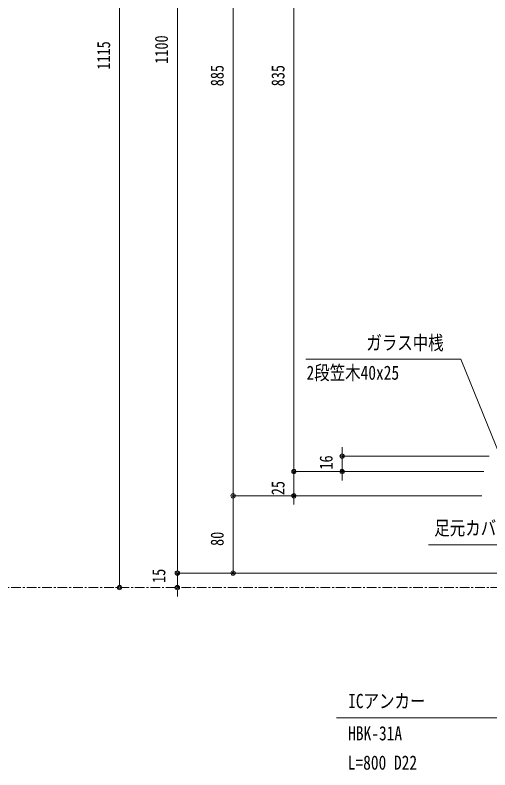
# Model space of a CAD drawing. Units: millimetres, scale not verified. Extents: x -3554 to 3554, y -1188 to 1188.
# Drawn here: x 1233 to 1725, y -677 to 103 of the extents above; entities that cross this region are included whole.
import ezdxf
from ezdxf.enums import TextEntityAlignment as Align

# ---------------------------------------------------------------- set-up
doc = ezdxf.new("R2010")
doc.units = ezdxf.units.MM
doc.header["$LTSCALE"] = 8
doc.linetypes.add('USER1', pattern=[2, 1.25, -0.25, 0.25, -0.25])
for name, color, linetype, lineweight in [('0-0_0', 7, 'Continuous', 18), ('0-9_1手摺寸法', 3, 'Continuous', 18), ('0-F_KIJUN-A', 2, 'USER1', 18)]:
    doc.layers.add(name, color=color, linetype=linetype, lineweight=lineweight)
doc.styles.add('ＭＳ ゴシック', font='')
doc.styles.get('ＭＳ ゴシック').set_extended_font_data('MS Gothic')

msp = doc.modelspace()

# ---------------------------------------------------------------- linework, layer by layer
at = {"layer": '0-0_0'}
for p, q in [((1571.791, -350.594), (1571.791, -348.294)), ((1521.986, -366.594), (1521.986, -364.294)), ((1521.986, -366.594), (1521.986, -364.294)), ((1571.791, -371.194), (1571.791, -373.494)), ((1459.056, -391.594), (1459.056, -389.294)), ((1459.056, -396.194), (1459.056, -398.494)), ((1521.986, -396.194), (1521.986, -398.494)), ((1401.34, -471.594), (1401.34, -469.294)), ((1401.34, -471.594), (1401.34, -469.294)), ((1459.056, -471.594), (1459.056, -469.294)), ((1341.578, -486.594), (1341.578, -484.294)), ((1401.34, -491.194), (1401.34, -493.494))]:
    msp.add_line(p, q, dxfattribs=at)
for points in [[(1734.907, -351.92), (1731.143, -342.656), (1694.558, -252.622), (1534.283, -252.622)], [(1788.78, -470.568), (1781.951, -463.263), (1764.612, -444.717), (1661.183, -444.717)], [(1818.804, -533.714), (1812.06, -541.098), (1736.613, -623.693), (1566.059, -623.693)]]:
    msp.add_lwpolyline(points, dxfattribs=at)
for centre, radius in [((1571.791, -352.894), 2.3), ((1571.791, -352.894), 1.15), ((1521.986, -368.894), 2.3), ((1521.986, -368.894), 2.3), ((1571.791, -368.894), 2.3), ((1521.986, -368.894), 1.15), ((1521.986, -368.894), 1.15), ((1571.791, -368.894), 1.15), ((1459.056, -393.894), 2.3), ((1459.056, -393.894), 2.3), ((1459.056, -393.894), 1.15), ((1459.056, -393.894), 1.15), ((1521.986, -393.894), 2.3), ((1521.986, -393.894), 1.15), ((1401.34, -473.894), 2.3), ((1401.34, -473.894), 2.3), ((1401.34, -473.894), 1.15), ((1401.34, -473.894), 1.15), ((1459.056, -473.894), 2.3), ((1459.056, -473.894), 1.15), ((1341.578, -488.894), 2.3), ((1341.578, -488.894), 1.15), ((1401.34, -488.894), 2.3), ((1401.34, -488.894), 1.15)]:
    msp.add_circle(centre, radius, dxfattribs=at)
at = {"layer": '0-9_1手摺寸法'}
for p, q in [((1341.578, 621.506), (1341.578, -484.294)), ((1401.34, 621.506), (1401.34, -469.294)), ((1459.056, 486.506), (1459.056, -389.294)), ((1521.986, 461.506), (1521.986, -364.294)), ((1571.791, -348.294), (1571.791, -343.694)), ((1723.907, -352.894), (1571.791, -352.894)), ((1571.791, -368.894), (1571.791, -352.894)), ((1521.986, -364.294), (1521.986, -359.694)), ((1718.451, -368.894), (1521.986, -368.894)), ((1718.451, -368.894), (1521.986, -368.894)), ((1521.986, -368.894), (1521.986, -393.894)), ((1718.451, -368.894), (1571.791, -368.894)), ((1571.791, -373.494), (1571.791, -378.094)), ((1716.407, -393.894), (1459.056, -393.894)), ((1716.407, -393.894), (1459.056, -393.894)), ((1716.407, -393.894), (1521.986, -393.894)), ((1459.056, -398.494), (1459.056, -469.294)), ((1521.986, -398.494), (1521.986, -403.094)), ((1401.34, -469.294), (1401.34, -464.694)), ((1736.407, -473.894), (1401.34, -473.894)), ((1736.407, -473.894), (1401.34, -473.894)), ((1401.34, -473.894), (1401.34, -488.894)), ((1736.407, -473.894), (1459.056, -473.894)), ((1401.34, -493.494), (1401.34, -498.094))]:
    msp.add_line(p, q, dxfattribs=at)
at = {"layer": '0-F_KIJUN-A'}
msp.add_line((509.482, -488.894), (2136.334, -488.894), dxfattribs=at)

# ---------------------------------------------------------------- texts
at = {"layer": '0-0_0', "style": 'ＭＳ ゴシック', "width": 0.8}
for s, p in [('ガラス中桟', (1596.89, -247.34)), ('2段笠木40x25', (1534.991, -278.325)), ('足元カバー', (1667.223, -439.015)), ('ICアンカー ', (1578.077, -617.99)), ('HBK-31A', (1578.077, -651.323)), ('L=800 D22', (1577.65, -681.658))]:
    msp.add_text(s, height=14.66, dxfattribs=at).set_placement(p, align=Align.BOTTOM_LEFT)
at = {"layer": '0-9_1手摺寸法', "color": 7, "style": 'ＭＳ ゴシック', "width": 0.8}
for s, p in [('1100', (1395.59, 52.975)), ('1115', (1335.828, 46.877)), ('885', (1453.306, 29.681)), ('835', (1516.236, 29.681)), ('16', (1566.041, -366.828)), ('25', (1516.236, -393.31)), ('80', (1453.306, -445.81)), ('15', (1392.96, -484.106))]:
    msp.add_text(s, height=13.49, rotation=90, dxfattribs=at).set_placement(p, align=Align.BOTTOM_LEFT)

doc.saveas('drawing.dxf')
